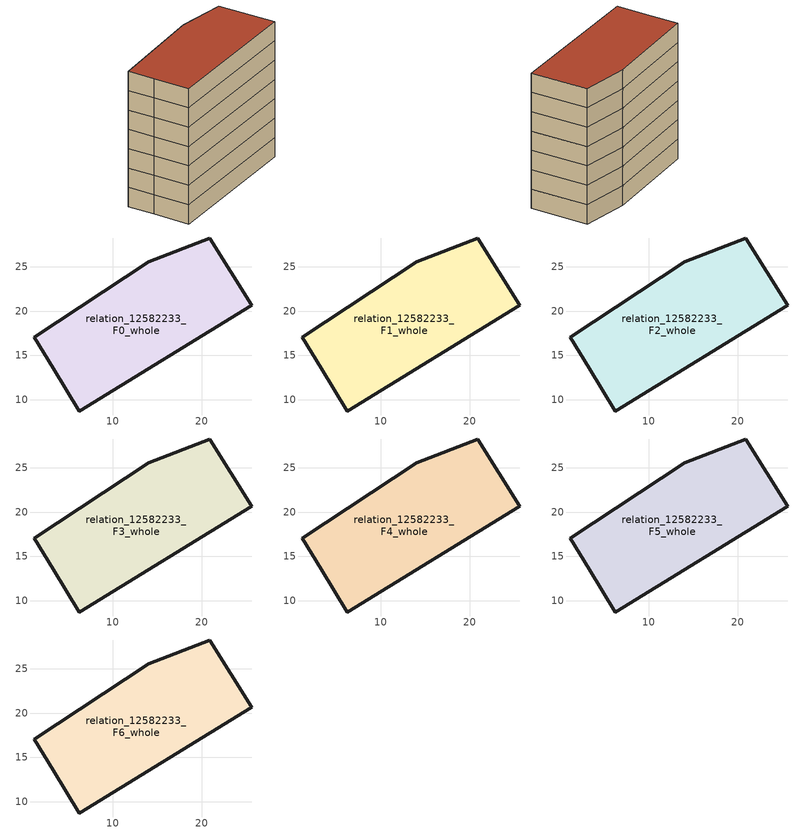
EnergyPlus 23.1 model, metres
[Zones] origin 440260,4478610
relation_12582233_F0_whole
 floor ground (EU_floor_Construction): 20.93,28.25 25.64,20.66 6.17,8.72 3.24,13.56 1.13,17.02 14.05,25.59 z0
 wall outside (EU_wall_Construction): 3.24,13.56 6.17,8.72 25.64,20.66 20.93,28.25 14.05,25.59 1.13,17.02 3.24,13.56 z0:3
relation_12582233_F1_whole
 floor to relation_12582233_F0_whole (EU_floor_Construction): 20.93,28.25 25.64,20.66 6.17,8.72 3.24,13.56 1.13,17.02 14.05,25.59 z3
 wall outside (EU_wall_Construction): 3.24,13.56 6.17,8.72 25.64,20.66 20.93,28.25 14.05,25.59 1.13,17.02 3.24,13.56 z3:6
relation_12582233_F2_whole
 floor to relation_12582233_F1_whole (EU_floor_Construction): 20.93,28.25 25.64,20.66 6.17,8.72 3.24,13.56 1.13,17.02 14.05,25.59 z6
 wall outside (EU_wall_Construction): 3.24,13.56 6.17,8.72 25.64,20.66 20.93,28.25 14.05,25.59 1.13,17.02 3.24,13.56 z6:9
relation_12582233_F3_whole
 floor to relation_12582233_F2_whole (EU_floor_Construction): 20.93,28.25 25.64,20.66 6.17,8.72 3.24,13.56 1.13,17.02 14.05,25.59 z9
 wall outside (EU_wall_Construction): 3.24,13.56 6.17,8.72 25.64,20.66 20.93,28.25 14.05,25.59 1.13,17.02 3.24,13.56 z9:12
relation_12582233_F4_whole
 floor to relation_12582233_F3_whole (EU_floor_Construction): 20.93,28.25 25.64,20.66 6.17,8.72 3.24,13.56 1.13,17.02 14.05,25.59 z12
 wall outside (EU_wall_Construction): 3.24,13.56 6.17,8.72 25.64,20.66 20.93,28.25 14.05,25.59 1.13,17.02 3.24,13.56 z12:15
relation_12582233_F5_whole
 floor to relation_12582233_F4_whole (EU_floor_Construction): 20.93,28.25 25.64,20.66 6.17,8.72 3.24,13.56 1.13,17.02 14.05,25.59 z15
 wall outside (EU_wall_Construction): 3.24,13.56 6.17,8.72 25.64,20.66 20.93,28.25 14.05,25.59 1.13,17.02 3.24,13.56 z15:18
relation_12582233_F6_whole
 floor to relation_12582233_F5_whole (EU_floor_Construction): 20.93,28.25 25.64,20.66 6.17,8.72 3.24,13.56 1.13,17.02 14.05,25.59 z18
 wall outside (EU_wall_Construction): 3.24,13.56 6.17,8.72 25.64,20.66 20.93,28.25 14.05,25.59 1.13,17.02 3.24,13.56 z18:21
 roof outside (EU_roof_Construction): 25.64,20.66 20.93,28.25 14.05,25.59 1.13,17.02 3.24,13.56 6.17,8.72 z21
[Building]
EU S2 Campaign: North Axis=0; Terrain=City; Solar Distribution=FullExterior
[Site:Location]
Madrid: Latitude=40.5; Longitude=-3.5; Time Zone=1; Elevation=609
[SizingPeriod:WeatherFileDays]
AnnualSizingPeriod: Begin Month=1; Begin Day of Month=1; End Month=12; End Day of Month=31; Day of Week for Start Day=Monday; Use Weather File Daylight Saving Period=No; Use Weather File Rain and Snow Indicators=No
[MATERIAL]
EU_InternalMass_Material: Roughness=MediumRough; Thickness=0.1; Conductivity=1; Density=1800; Specific Heat=900; Thermal Absorptance=0.9; Solar Absorptance=0.7; Visible Absorptance=0.7
[MATERIAL:NOMASS] Roughness=MediumRough; Thermal Absorptance=0.9; Solar Absorptance=0.7; Visible Absorptance=0.7
Name | Thermal Resistance
EU_wall_NoMass | 0.459673
EU_roof_NoMass | 0.495815
EU_floor_NoMass | 0.788942
[CONSTRUCTION]
EU_wall_Construction: EU_wall_NoMass
EU_roof_Construction: EU_roof_NoMass
EU_floor_Construction: EU_floor_NoMass
EU_InternalMass_Construction: EU_InternalMass_Material
[ZONE] Type=1; Multiplier=1; Ceiling Height=autocalculate; Floor Area=autocalculate; Part of Total Floor Area=Yes
Name | Volume
relation_12582233_F0_whole | 674.116
relation_12582233_F1_whole; relation_12582233_F2_whole; relation_12582233_F3_whole; relation_12582233_F4_whole; relation_12582233_F5_whole; relation_12582233_F6_whole | 674.115
[INTERNALMASS] Construction=EU_InternalMass_Construction; Surface Area=206.469
Name | Zone or ZoneList
relation_12582233_F0_whole_EU_InternalMass | relation_12582233_F0_whole
relation_12582233_F1_whole_EU_InternalMass | relation_12582233_F1_whole
relation_12582233_F2_whole_EU_InternalMass | relation_12582233_F2_whole
relation_12582233_F3_whole_EU_InternalMass | relation_12582233_F3_whole
relation_12582233_F4_whole_EU_InternalMass | relation_12582233_F4_whole
relation_12582233_F5_whole_EU_InternalMass | relation_12582233_F5_whole
relation_12582233_F6_whole_EU_InternalMass | relation_12582233_F6_whole
[OTHEREQUIPMENT] Fuel Type=Electricity; Design Level Calculation Method=Watts/Area; Power per Zone Floor Area=1; Fraction Latent=0; Fraction Radiant=0; Fraction Lost=0; Carbon Dioxide Generation Rate=0; EndUse Subcategory=EU_Step8_InternalGains
Name | Zone or ZoneList or Space or SpaceList | Schedule
EU_Step8_InternalGain_relation_12582233_F0_whole_f000 | relation_12582233_F0_whole | EU_Step8_GainSchedule_relation_12582233_F0_whole_f000
EU_Step8_InternalGain_relation_12582233_F1_whole_f000 | relation_12582233_F1_whole | EU_Step8_GainSchedule_relation_12582233_F1_whole_f000
EU_Step8_InternalGain_relation_12582233_F2_whole_f000 | relation_12582233_F2_whole | EU_Step8_GainSchedule_relation_12582233_F2_whole_f000
EU_Step8_InternalGain_relation_12582233_F3_whole_f000 | relation_12582233_F3_whole | EU_Step8_GainSchedule_relation_12582233_F3_whole_f000
EU_Step8_InternalGain_relation_12582233_F4_whole_f000 | relation_12582233_F4_whole | EU_Step8_GainSchedule_relation_12582233_F4_whole_f000
EU_Step8_InternalGain_relation_12582233_F5_whole_f000 | relation_12582233_F5_whole | EU_Step8_GainSchedule_relation_12582233_F5_whole_f000
EU_Step8_InternalGain_relation_12582233_F6_whole_f000 | relation_12582233_F6_whole | EU_Step8_GainSchedule_relation_12582233_F6_whole_f000
[ZONEVENTILATION:DESIGNFLOWRATE] Schedule=EU_AlwaysOn; Design Flow Rate Calculation Method=AirChanges/Hour; Air Changes per Hour=0.719161; Ventilation Type=Natural; Fan Pressure Rise=0; Fan Total Efficiency=1; Constant Term Coefficient=1; Temperature Term Coefficient=0; Velocity Term Coefficient=0; Velocity Squared Term Coefficient=0; Minimum Indoor Temperature=-100; Maximum Indoor Temperature=100; Delta Temperature=-100; Minimum Outdoor Temperature=-100; Maximum Outdoor Temperature=100; Maximum Wind Speed=40
Name | Zone or ZoneList or Space or SpaceList
EU_ConstantAir_relation_12582233_F0_whole | relation_12582233_F0_whole
EU_ConstantAir_relation_12582233_F1_whole | relation_12582233_F1_whole
EU_ConstantAir_relation_12582233_F2_whole | relation_12582233_F2_whole
EU_ConstantAir_relation_12582233_F3_whole | relation_12582233_F3_whole
EU_ConstantAir_relation_12582233_F4_whole | relation_12582233_F4_whole
EU_ConstantAir_relation_12582233_F5_whole | relation_12582233_F5_whole
EU_ConstantAir_relation_12582233_F6_whole | relation_12582233_F6_whole
[HVACTEMPLATE:THERMOSTAT] Constant Heating Setpoint=20; Constant Cooling Setpoint=50
EU_HeatOnly_relation_12582233_F0_whole; EU_HeatOnly_relation_12582233_F1_whole; EU_HeatOnly_relation_12582233_F2_whole; EU_HeatOnly_relation_12582233_F3_whole; EU_HeatOnly_relation_12582233_F4_whole; EU_HeatOnly_relation_12582233_F5_whole; EU_HeatOnly_relation_12582233_F6_whole
[HVACTEMPLATE:ZONE:IDEALLOADSAIRSYSTEM] System Availability Schedule=EU_AlwaysOn; Maximum Heating Supply Air Temperature=50; Minimum Cooling Supply Air Temperature=13; Maximum Heating Supply Air Humidity Ratio=0.0156; Minimum Cooling Supply Air Humidity Ratio=0.0077; Heating Limit=NoLimit; Cooling Limit=NoLimit; Heating Availability Schedule=EU_AlwaysOn; Cooling Availability Schedule=EU_CoolingOff; Dehumidification Control Type=ConstantSensibleHeatRatio; Cooling Sensible Heat Ratio=0.7; Dehumidification Setpoint=60; Humidification Control Type=None; Humidification Setpoint=30; Outdoor Air Method=None; Outdoor Air Flow Rate per Person=0.00944; Outdoor Air Flow Rate per Zone Floor Area=0; Outdoor Air Flow Rate per Zone=0; Demand Controlled Ventilation Type=None; Outdoor Air Economizer Type=NoEconomizer; Heat Recovery Type=None; Sensible Heat Recovery Effectiveness=0.7; Latent Heat Recovery Effectiveness=0.65
Name | Template Thermostat
relation_12582233_F0_whole | EU_HeatOnly_relation_12582233_F0_whole
relation_12582233_F1_whole | EU_HeatOnly_relation_12582233_F1_whole
relation_12582233_F2_whole | EU_HeatOnly_relation_12582233_F2_whole
relation_12582233_F3_whole | EU_HeatOnly_relation_12582233_F3_whole
relation_12582233_F4_whole | EU_HeatOnly_relation_12582233_F4_whole
relation_12582233_F5_whole | EU_HeatOnly_relation_12582233_F5_whole
relation_12582233_F6_whole | EU_HeatOnly_relation_12582233_F6_whole
[SIZING:ZONE] Zone Cooling Design Supply Air Temperature Input Method=SupplyAirTemperature; Zone Cooling Design Supply Air Temperature=13; Zone Heating Design Supply Air Temperature Input Method=SupplyAirTemperature; Zone Heating Design Supply Air Temperature=50; Zone Cooling Design Supply Air Humidity Ratio=0.008; Zone Heating Design Supply Air Humidity Ratio=0.008; Cooling Design Air Flow Method=DesignDay; Cooling Design Air Flow Rate=0; Cooling Minimum Air Flow per Zone Floor Area=0.000762; Cooling Minimum Air Flow=0; Cooling Minimum Air Flow Fraction=0.2; Heating Design Air Flow Method=DesignDay; Heating Design Air Flow Rate=0; Heating Maximum Air Flow per Zone Floor Area=0.002032; Heating Maximum Air Flow=0.141576; Heating Maximum Air Flow Fraction=0.3; Account for Dedicated Outdoor Air System=No; Dedicated Outdoor Air System Control Strategy=NeutralSupplyAir; Dedicated Outdoor Air Low Setpoint Temperature for Design=autosize; Dedicated Outdoor Air High Setpoint Temperature for Design=autosize; Zone Load Sizing Method=Sensible Load Only No Latent Load; Zone Latent Cooling Design Supply Air Humidity Ratio Input Method=HumidityRatioDifference; Zone Cooling Design Supply Air Humidity Ratio Difference=0.005; Zone Latent Heating Design Supply Air Humidity Ratio Input Method=HumidityRatioDifference; Zone Humidification Design Supply Air Humidity Ratio Difference=0.005
relation_12582233_F0_whole; relation_12582233_F1_whole; relation_12582233_F2_whole; relation_12582233_F3_whole; relation_12582233_F4_whole; relation_12582233_F5_whole; relation_12582233_F6_whole
[SCHEDULE:CONSTANT]
Name | Hourly Value
EU_AlwaysOn | 1
EU_CoolingOff | 0
[SCHEDULE:FILE] Column Number=1; Rows to Skip at Top=0; Number of Hours of Data=8760; Column Separator=Comma; Interpolate to Timestep=No; Minutes per Item=60; Adjust Schedule for Daylight Savings=Yes
Name | File
EU_Step8_GainSchedule_relation_12582233_F0_whole_f000 | C:\Users\o_iseri\Desktop\OpenUBEM\openubem\outputs\eu_evidence\EU-04\s3\s3_campaign\ES-MAD-BERRUGUETE\relation_12582233\relation_12582233_F0_whole_f000_gain.csv
EU_Step8_GainSchedule_relation_12582233_F1_whole_f000 | C:\Users\o_iseri\Desktop\OpenUBEM\openubem\outputs\eu_evidence\EU-04\s3\s3_campaign\ES-MAD-BERRUGUETE\relation_12582233\relation_12582233_F1_whole_f000_gain.csv
EU_Step8_GainSchedule_relation_12582233_F2_whole_f000 | C:\Users\o_iseri\Desktop\OpenUBEM\openubem\outputs\eu_evidence\EU-04\s3\s3_campaign\ES-MAD-BERRUGUETE\relation_12582233\relation_12582233_F2_whole_f000_gain.csv
EU_Step8_GainSchedule_relation_12582233_F3_whole_f000 | C:\Users\o_iseri\Desktop\OpenUBEM\openubem\outputs\eu_evidence\EU-04\s3\s3_campaign\ES-MAD-BERRUGUETE\relation_12582233\relation_12582233_F3_whole_f000_gain.csv
EU_Step8_GainSchedule_relation_12582233_F4_whole_f000 | C:\Users\o_iseri\Desktop\OpenUBEM\openubem\outputs\eu_evidence\EU-04\s3\s3_campaign\ES-MAD-BERRUGUETE\relation_12582233\relation_12582233_F4_whole_f000_gain.csv
EU_Step8_GainSchedule_relation_12582233_F5_whole_f000 | C:\Users\o_iseri\Desktop\OpenUBEM\openubem\outputs\eu_evidence\EU-04\s3\s3_campaign\ES-MAD-BERRUGUETE\relation_12582233\relation_12582233_F5_whole_f000_gain.csv
EU_Step8_GainSchedule_relation_12582233_F6_whole_f000 | C:\Users\o_iseri\Desktop\OpenUBEM\openubem\outputs\eu_evidence\EU-04\s3\s3_campaign\ES-MAD-BERRUGUETE\relation_12582233\relation_12582233_F6_whole_f000_gain.csv
